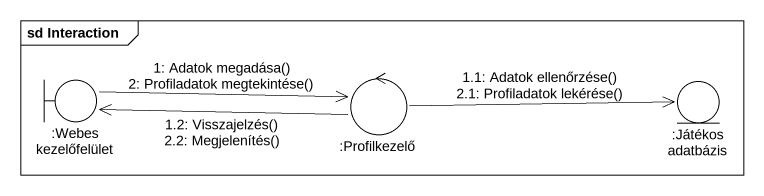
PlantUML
@startuml
mainframe sd Interaction
boundary ":Webes kezelőfelület" as Webes_kezelőfelület
control ":Profilkezelő" as Profilkezelő
entity ":Játékos adatbázis" as Játékos_adatbázis
Webes_kezelőfelület -right-> Profilkezelő : 1: Adatok megadása()\n2: Profiladatok megtekintése()
Profilkezelő -right-> Játékos_adatbázis : 1.1: Adatok ellenőrzése()\n2.1: Profiladatok lekérése()
Profilkezelő -left-> Webes_kezelőfelület : 1.2: Visszajelzés()\n2.2: Megjelenítés()
@enduml
